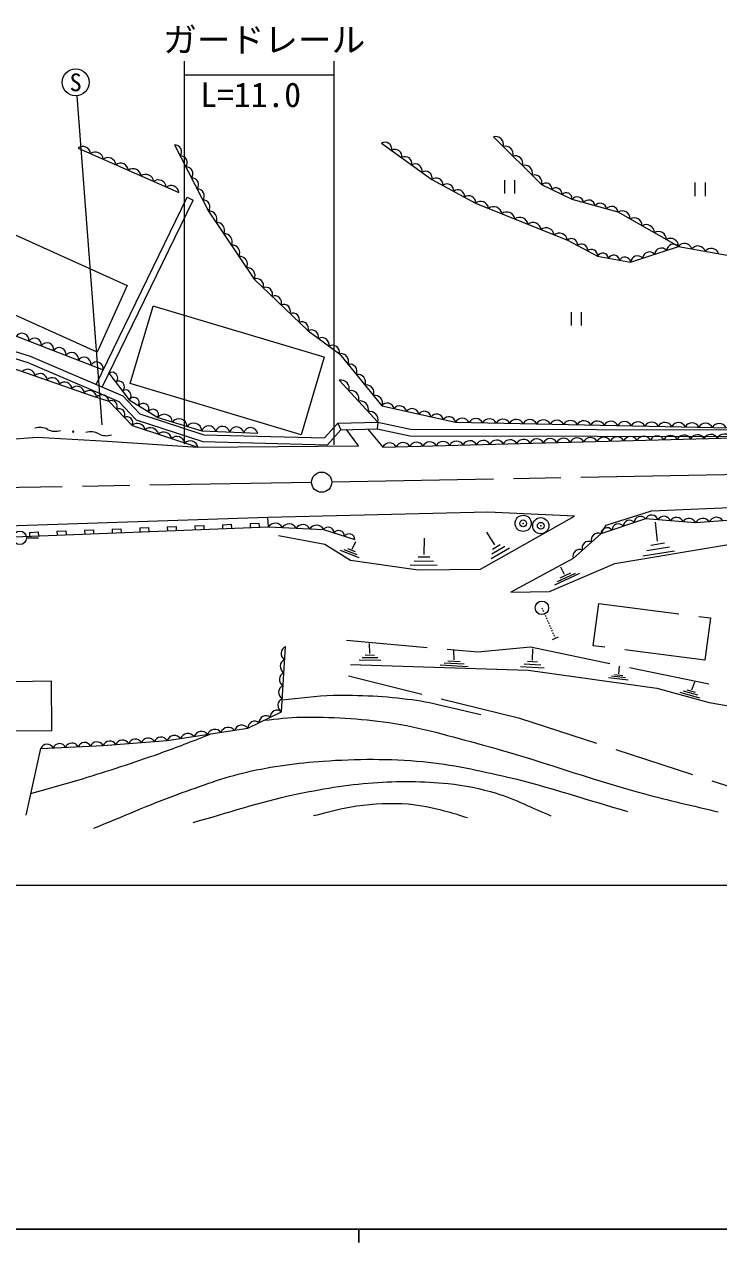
# Model space of a CAD drawing. Units: millimetres, scale not verified. Extents: x 40000 to 680000, y 20000 to 380000.
# Drawn here: x 243178 to 294704, y 204000 to 294438 of the extents above; entities that cross this region are included whole.
import ezdxf
from ezdxf.enums import TextEntityAlignment as Align

# ---------------------------------------------------------------- set-up
doc = ezdxf.new("R2010")
doc.units = ezdxf.units.MM
doc.header["$LTSCALE"] = 1000
doc.header["$PDMODE"] = 32
doc.header["$PDSIZE"] = 500
doc.linetypes.add('CHAIN', pattern=[18.5, 12, -1.5, 3.5, -1.5])
doc.linetypes.add('DASHED', pattern=[7.5, 6, -1.5])
for name, color, linetype, lineweight in [('M-BGD', 7, 'Continuous', 13), ('M-BGD-EXST', 7, 'Continuous', 13), ('M-BMK', 2, 'CHAIN', 13), ('M-BMK-SRVR', 3, 'Continuous', 13), ('M-STR-HTXT', 7, 'Continuous', 13), ('M-TTL-BAND', 7, 'Continuous', 25)]:
    doc.layers.add(name, color=color, linetype=linetype, lineweight=lineweight)
doc.styles.add('ＭＳ ゴシック', font='')
doc.styles.get('ＭＳ ゴシック').set_extended_font_data('MS Gothic')

msp = doc.modelspace()

# ---------------------------------------------------------------- linework, layer by layer
at = {"layer": 'M-BGD'}
for p, q in [((281571, 282524), (277996, 286090)), ((247160, 285258), (254642, 281945)), ((254316, 285486), (256842, 280579)), ((269689, 285623), (273429, 282929)), ((273429, 282929), (276658, 281170)), ((283827, 281448), (281571, 282524)), ((248502, 267712), (255254, 281614)), ((248962, 267515), (255703, 281395)), ((255254, 281614), (255703, 281395)), ((287242, 280503), (283827, 281448)), ((256842, 280579), (260233, 275526)), ((276658, 281170), (283480, 278419)), ((291725, 277960), (287242, 280503)), ((241028, 279461), (250805, 275061)), ((283480, 278419), (285717, 277221)), ((288169, 276790), (291725, 277960)), ((291725, 277960), (298677, 276689)), ((285717, 277221), (288169, 276790)), ((250805, 275061), (248576, 270109)), ((260233, 275526), (264233, 271694)), ((248576, 270109), (240064, 273941)), ((251026, 267770), (252742, 273513)), ((265435, 269722), (252742, 273513)), ((237990, 273060), (249026, 268791)), ((264233, 271694), (266571, 269988)), ((235719, 271204), (248144, 266877)), ((265435, 269722), (263719, 263978)), ((266571, 269988), (269708, 266114)), ((249458, 268535), (250944, 266572)), ((263719, 263978), (251026, 267770)), ((269406, 264919), (266553, 268019)), ((248144, 266877), (249452, 266469)), ((249452, 266469), (251168, 264660)), ((250944, 266572), (253084, 265244)), ((269708, 266114), (275183, 264906)), ((253084, 265244), (256343, 264265)), ((251168, 264660), (256057, 263046)), ((256343, 264265), (260496, 264083)), ((266431, 264841), (266661, 264347)), ((267986, 263151), (267095, 264359)), ((268671, 264399), (269782, 263057)), ((269406, 264919), (269360, 264417)), ((275183, 264906), (299258, 264419)), ((234748, 263094), (244119, 263804)), ((244119, 263804), (249316, 263491)), ((249316, 263491), (256057, 263046)), ((269782, 263057), (299583, 263844)), ((256057, 263046), (267986, 263151)), ((289716, 258318), (305016, 258978)), ((261247, 257827), (230578, 256822)), ((277585, 258235), (261247, 257827)), ((261301, 257134), (261247, 257827)), ((277038, 253986), (284018, 257918)), ((284018, 257918), (277585, 258235)), ((286359, 257265), (289716, 258318)), ((301098, 258066), (292996, 257425)), ((230603, 255914), (261301, 257134)), ((247646, 256892), (248328, 256919)), ((247646, 256892), (247657, 256592)), ((248340, 256619), (248328, 256919)), ((249692, 256973), (250374, 257000)), ((249692, 256973), (249704, 256673)), ((250386, 256700), (250374, 257000)), ((251739, 257054), (252421, 257082)), ((251739, 257054), (251750, 256755)), ((252433, 256782), (252421, 257082)), ((253785, 257136), (254467, 257163)), ((253785, 257136), (253797, 256836)), ((254479, 256863), (254467, 257163)), ((255832, 257217), (256514, 257244)), ((255832, 257217), (255843, 256917)), ((256526, 256944), (256514, 257244)), ((257878, 257298), (258560, 257326)), ((257878, 257298), (257890, 256999)), ((258572, 257026), (258560, 257326)), ((259925, 257380), (260607, 257407)), ((259925, 257380), (259936, 257080)), ((260619, 257107), (260607, 257407)), ((261301, 257134), (265385, 256929)), ((265385, 256929), (267712, 256194)), ((289273, 257743), (285961, 256623)), ((285961, 256623), (286359, 257265)), ((292996, 257425), (289273, 257743)), ((290166, 256077), (290026, 257473)), ((243553, 256729), (244235, 256756)), ((243553, 256729), (243564, 256429)), ((244247, 256456), (244235, 256756)), ((245599, 256810), (246281, 256838)), ((245599, 256810), (245611, 256511)), ((246293, 256538), (246281, 256838)), ((262045, 256499), (265466, 255852)), ((267511, 255484), (267778, 256053)), ((272840, 255085), (272887, 256299)), ((278103, 255793), (277496, 256753)), ((285961, 256623), (283907, 254799)), ((265466, 255852), (267395, 254658)), ((268016, 254831), (266652, 255378)), ((267888, 255052), (266913, 255442)), ((267759, 255272), (267175, 255506)), ((279189, 255551), (277826, 254754)), ((278842, 255677), (277869, 255108)), ((278496, 255804), (277912, 255462)), ((287001, 254417), (295597, 255845)), ((291439, 255339), (289080, 254954)), ((291067, 255633), (289382, 255358)), ((290695, 255927), (289684, 255762)), ((267395, 254658), (272397, 253949)), ((273806, 254270), (271813, 254281)), ((273533, 254575), (272110, 254583)), ((273260, 254880), (272406, 254885)), ((283907, 254799), (279288, 252288)), ((282145, 252340), (287001, 254417)), ((283266, 253598), (282989, 254138)), ((272397, 253949), (277038, 253986)), ((284382, 253675), (282518, 252802)), ((284047, 253685), (282715, 253062)), ((283711, 253695), (282912, 253321)), ((279288, 252288), (282145, 252340)), ((262261, 243412), (262555, 248242)), ((268823, 247725), (268802, 248485)), ((275065, 247267), (275064, 247967)), ((280897, 247247), (280919, 248079)), ((267382, 246918), (280574, 246502)), ((269645, 247209), (268029, 247229)), ((269409, 247401), (268255, 247416)), ((269173, 247594), (268481, 247603)), ((275808, 246931), (274323, 247020)), ((275511, 247123), (274619, 247177)), ((281515, 246862), (280260, 246939)), ((281270, 247085), (280516, 247131)), ((276106, 246738), (274026, 246862)), ((281761, 246639), (280003, 246746)), ((280574, 246502), (290113, 245152)), ((287790, 245917), (286752, 246043)), ((287595, 246087), (286973, 246163)), ((287293, 246222), (287346, 246802)), ((287984, 245746), (286531, 245923)), ((290113, 245152), (293991, 244096)), ((292717, 245034), (292928, 245638)), ((293304, 244425), (291848, 244837)), ((293149, 244635), (292109, 244929)), ((292994, 244845), (292370, 245021)), ((259768, 242183), (262261, 243412)), ((293991, 244096), (306716, 241880)), ((253777, 241265), (259768, 242183)), ((243303, 235742), (244394, 240676)), ((244394, 240676), (249016, 240901)), ((249016, 240901), (253777, 241265))]:
    msp.add_line(p, q, dxfattribs=at)
at = {"layer": 'M-BGD', "linetype": 'DASHED'}
for p, q in [((266431, 264841), (269406, 264919)), ((266661, 264347), (269360, 264417)), ((267088, 248722), (276835, 247857)), ((276835, 247857), (280747, 248220)), ((280747, 248220), (295013, 245260)), ((279946, 242905), (267242, 246042)), ((299930, 236409), (279946, 242905))]:
    msp.add_line(p, q, dxfattribs=at)
at = {"layer": 'M-BGD'}
for points in [[(222375, 273121), (228193, 273576), (232909, 273333), (239948, 270949), (243617, 269810), (250477, 266864), (251747, 265525), (256509, 263978), (265448, 263735), (266431, 264841)], [(222414, 272622), (228199, 273074), (232815, 272837), (239794, 270473), (243444, 269340), (250185, 266445), (251472, 265089), (256423, 263480), (265668, 263228), (266661, 264347)], [(269360, 264417), (271793, 263900), (299583, 263844), (300968, 264795), (314982, 264613), (316996, 265284), (331807, 264389), (339695, 263424)], [(269406, 264919), (271846, 264400), (299429, 264344), (300816, 265297), (314904, 265114), (316930, 265789), (331853, 264887), (339711, 263926)]]:
    msp.add_lwpolyline(points, dxfattribs=at)
at = {"layer": 'M-BGD', "linetype": 'DASHED'}
msp.add_lwpolyline([(285809, 251454), (294103, 250370), (293692, 247230), (285399, 248314)], close=True, dxfattribs=at)
at = {"layer": 'M-BGD'}
msp.add_lwpolyline([(242365, 245636), (242410, 241989), (245227, 242024), (245182, 245671)], close=True, dxfattribs=at)
for centre, radius, start, end in [((278160, 285539), 575, 343.64079, 106.50939), ((247512, 284789), 586, 5.3257, 126.90901), ((248447, 284375), 586, 5.3257, 126.90901), ((254346, 284984), 502, 321.01394, 93.48494), ((269943, 285188), 504, 348.12887, 120.35517), ((270691, 284649), 504, 348.12887, 120.35517), ((278875, 284825), 575, 343.64079, 106.50939), ((249382, 283961), 586, 5.3257, 126.90901), ((250318, 283547), 586, 5.3257, 126.90901), ((254767, 284166), 502, 321.01394, 93.48494), ((271440, 284111), 504, 348.12887, 120.35517), ((272188, 283572), 504, 348.12887, 120.35517), ((279590, 284112), 575, 343.64079, 106.50939), ((251253, 283133), 586, 5.3257, 126.90901), ((252188, 282719), 586, 5.3257, 126.90901), ((255188, 283349), 502, 321.01394, 93.48494), ((272936, 283033), 504, 348.12887, 120.35517), ((280305, 283399), 575, 343.64079, 106.50939), ((281020, 282686), 575, 343.64079, 106.50939), ((253123, 282304), 586, 5.3257, 126.90901), ((254059, 281890), 586, 5.3257, 126.90901), ((255610, 282531), 502, 321.01394, 93.48494), ((256031, 281713), 502, 321.01394, 93.48494), ((273736, 282532), 502, 355.14655, 127.67908), ((274543, 282092), 502, 355.14655, 127.67908), ((281887, 282219), 439, 352.96147, 136.01959), ((282639, 281860), 439, 352.96147, 136.01959), ((256452, 280896), 502, 321.01394, 93.48494), ((275350, 281652), 502, 355.14655, 127.67908), ((276158, 281213), 502, 355.14655, 127.67908), ((277029, 280686), 610, 8.58851, 127.48382), ((283391, 281502), 439, 352.96147, 136.01959), ((284206, 281159), 477, 6.32411, 142.74105), ((285060, 280923), 477, 6.32411, 142.74105), ((256894, 280003), 579, 332.6394, 95.07066), ((278004, 280293), 610, 8.58851, 127.48382), ((278978, 279900), 610, 8.58851, 127.48382), ((285914, 280686), 477, 6.32411, 142.74105), ((286768, 280450), 477, 6.32411, 142.74105), ((287546, 279994), 593, 0.02938, 120.84704), ((257459, 279161), 579, 332.6394, 95.07066), ((279953, 279507), 610, 8.58851, 127.48382), ((280928, 279114), 610, 8.58851, 127.48382), ((288443, 279485), 593, 0.02938, 120.84704), ((289339, 278977), 593, 0.02938, 120.84704), ((258024, 278319), 579, 332.6394, 95.07066), ((281902, 278721), 610, 8.58851, 127.48382), ((282877, 278328), 610, 8.58851, 127.48382), ((290236, 278468), 593, 0.02938, 120.84704), ((291132, 277960), 593, 0.02938, 120.84704), ((258589, 277476), 579, 332.6394, 95.07066), ((283783, 278088), 448, 351.12229, 132.53384), ((284529, 277689), 448, 351.12229, 132.53384), ((285274, 277290), 448, 351.12229, 132.53384), ((290459, 277317), 515, 42.88245, 173.53452), ((291348, 277610), 515, 42.88245, 173.53452), ((292172, 277599), 575, 18.19071, 141.08677), ((293165, 277418), 575, 18.19071, 141.08677), ((294158, 277236), 575, 18.19071, 141.08677), ((259154, 276634), 579, 332.6394, 95.07066), ((286102, 277014), 437, 8.30388, 151.77998), ((286919, 276871), 437, 8.30388, 151.77998), ((287737, 276727), 437, 8.30388, 151.77998), ((288681, 276732), 515, 42.88245, 173.53452), ((289570, 277025), 515, 42.88245, 173.53452), ((259719, 275792), 579, 332.6394, 95.07066), ((260424, 275058), 505, 340.19974, 112.26421), ((261091, 274420), 505, 340.19974, 112.26421), ((261758, 273781), 505, 340.19974, 112.26421), ((262424, 273142), 505, 340.19974, 112.26421), ((263091, 272503), 505, 340.19974, 112.26421), ((263758, 271865), 505, 340.19974, 112.26421), ((243010, 271006), 504, 350.74789, 146.95398), ((264483, 271217), 538, 350.1093, 117.65202), ((243930, 270651), 504, 350.74789, 146.95398), ((244850, 270295), 504, 350.74789, 146.95398), ((245769, 269939), 504, 350.74789, 146.95398), ((265262, 270649), 538, 350.1093, 117.65202), ((266041, 270080), 538, 350.1093, 117.65202), ((246689, 269583), 504, 350.74789, 146.95398), ((247609, 269227), 504, 350.74789, 146.95398), ((266679, 269434), 564, 336.925, 101.0749), ((243423, 268293), 541, 7.41421, 134.53578), ((248528, 268872), 504, 350.74789, 146.95398), ((249697, 268202), 410, 308.6, 125.66185), ((267306, 268659), 564, 336.925, 101.0749), ((244338, 267977), 541, 7.41421, 134.53578), ((245254, 267662), 541, 7.41421, 134.53578), ((246170, 267346), 541, 7.41421, 134.53578), ((250192, 267548), 410, 308.6, 125.66185), ((266680, 267420), 612, 343.28599, 101.94973), ((267934, 267884), 564, 336.925, 101.0749), ((247085, 267030), 541, 7.41421, 134.53578), ((248001, 266715), 541, 7.41421, 134.53578), ((248916, 266399), 541, 7.41421, 134.53578), ((250688, 266893), 410, 308.6, 125.66185), ((267393, 266645), 612, 343.28599, 101.94973), ((268561, 267110), 564, 336.925, 101.0749), ((269189, 266335), 564, 336.925, 101.0749), ((249638, 266072), 438, 331.83954, 115.14559), ((250210, 265469), 438, 331.83954, 115.14559), ((251290, 266334), 420, 330.93007, 145.3964), ((252003, 265891), 420, 330.93007, 145.3964), ((268106, 265870), 612, 343.28599, 101.94973), ((270118, 265804), 514, 12.1523, 142.97682), ((271031, 265603), 514, 12.1523, 142.97682), ((271943, 265402), 514, 12.1523, 142.97682), ((250782, 264866), 438, 331.83954, 115.14559), ((252717, 265448), 420, 330.93007, 145.3964), ((253569, 264887), 602, 2.8844, 143.672), ((254655, 264561), 602, 2.8844, 143.672), ((268820, 265095), 612, 343.28599, 101.94973), ((272856, 265201), 514, 12.1523, 142.97682), ((273768, 264999), 514, 12.1523, 142.97682), ((274681, 264798), 514, 12.1523, 142.97682), ((275679, 264627), 569, 27.07921, 150.59921), ((276682, 264606), 569, 27.07921, 150.59921), ((277685, 264586), 569, 27.07921, 150.59921), ((278688, 264566), 569, 27.07921, 150.59921), ((279691, 264545), 569, 27.07921, 150.59921), ((280694, 264525), 569, 27.07921, 150.59921), ((281698, 264505), 569, 27.07921, 150.59921), ((282701, 264484), 569, 27.07921, 150.59921), ((283704, 264464), 569, 27.07921, 150.59921), ((284707, 264444), 569, 27.07921, 150.59921), ((285710, 264424), 569, 27.07921, 150.59921), ((244334, 263335), 1185, 61.34337, 108.75859), ((245471, 265415), 1185, 241.34337, 288.75859), ((246801, 264211), 50, 0, 180), ((246801, 264211), 50, 180, 0), ((248132, 263006), 1185, 61.34337, 108.75859), ((251566, 264221), 592, 11.26536, 132.19121), ((252544, 263899), 592, 11.26536, 132.19121), ((253521, 263576), 592, 11.26536, 132.19121), ((255741, 264234), 602, 2.8844, 143.672), ((256856, 264104), 538, 12.32721, 162.6602), ((257894, 264059), 538, 12.32721, 162.6602), ((258933, 264014), 538, 12.32721, 162.6602), ((259971, 263968), 538, 12.32721, 162.6602), ((286713, 264403), 569, 27.07921, 150.59921), ((287716, 264383), 569, 27.07921, 150.59921), ((288719, 264363), 569, 27.07921, 150.59921), ((289722, 264342), 569, 27.07921, 150.59921), ((290726, 264322), 569, 27.07921, 150.59921), ((291729, 264302), 569, 27.07921, 150.59921), ((292732, 264281), 569, 27.07921, 150.59921), ((293735, 264261), 569, 27.07921, 150.59921), ((294738, 264241), 569, 27.07921, 150.59921), ((249268, 265086), 1185, 241.34337, 288.75859), ((254499, 263253), 592, 11.26536, 132.19121), ((255477, 262930), 592, 11.26536, 132.19121), ((270286, 262808), 562, 29.26716, 153.75918), ((271279, 262835), 562, 29.26716, 153.75918), ((272272, 262861), 562, 29.26716, 153.75918), ((273266, 262887), 562, 29.26716, 153.75918), ((274259, 262913), 562, 29.26716, 153.75918), ((275252, 262939), 562, 29.26716, 153.75918), ((276246, 262966), 562, 29.26716, 153.75918), ((277239, 262992), 562, 29.26716, 153.75918), ((278233, 263018), 562, 29.26716, 153.75918), ((279226, 263044), 562, 29.26716, 153.75918), ((280219, 263071), 562, 29.26716, 153.75918), ((281213, 263097), 562, 29.26716, 153.75918), ((282206, 263123), 562, 29.26716, 153.75918), ((283200, 263149), 562, 29.26716, 153.75918), ((284193, 263176), 562, 29.26716, 153.75918), ((285186, 263202), 562, 29.26716, 153.75918), ((286180, 263228), 562, 29.26716, 153.75918), ((287173, 263254), 562, 29.26716, 153.75918), ((288166, 263281), 562, 29.26716, 153.75918), ((289160, 263307), 562, 29.26716, 153.75918), ((290153, 263333), 562, 29.26716, 153.75918), ((291147, 263359), 562, 29.26716, 153.75918), ((292140, 263386), 562, 29.26716, 153.75918), ((293133, 263412), 562, 29.26716, 153.75918), ((294127, 263438), 562, 29.26716, 153.75918), ((295120, 263464), 562, 29.26716, 153.75918), ((288913, 257443), 468, 39.74363, 177.60472), ((289721, 257490), 513, 19.68899, 150.56321), ((290651, 257411), 513, 19.68899, 150.56321), ((291582, 257331), 513, 19.68899, 150.56321), ((292512, 257252), 513, 19.68899, 150.56321), ((293524, 257186), 580, 33.38982, 155.65097), ((294537, 257266), 580, 33.38982, 155.65097), ((261797, 256823), 586, 26.30555, 147.92883), ((262818, 256772), 586, 26.30555, 147.92883), ((263839, 256720), 586, 26.30555, 147.92883), ((264860, 256669), 586, 26.30555, 147.92883), ((265735, 256686), 426, 359.65117, 145.32702), ((266511, 256442), 426, 359.65117, 145.32702), ((286429, 256603), 468, 39.74363, 177.60472), ((287257, 256883), 468, 39.74363, 177.60472), ((288085, 257163), 468, 39.74363, 177.60472), ((267287, 256197), 426, 359.65117, 145.32702), ((285066, 255562), 499, 65.12373, 198.06338), ((285751, 256170), 499, 65.12373, 198.06338), ((284381, 254954), 499, 65.12373, 198.06338), ((262765, 247744), 540, 112.92034, 240.106), ((262706, 246778), 540, 112.92034, 240.106), ((262648, 245812), 540, 112.92034, 240.106), ((262589, 244846), 540, 112.92034, 240.106), ((262530, 243880), 540, 112.92034, 240.106), ((261937, 243021), 508, 50.39329, 182.09842), ((259310, 241834), 575, 37.28348, 160.13417), ((260275, 242201), 508, 50.39329, 182.09842), ((261106, 242611), 508, 50.39329, 182.09842), ((253319, 240999), 530, 30.08503, 158.64865), ((254318, 241070), 575, 37.28348, 160.13417), ((255317, 241222), 575, 37.28348, 160.13417), ((256315, 241375), 575, 37.28348, 160.13417), ((257313, 241528), 575, 37.28348, 160.13417), ((258312, 241681), 575, 37.28348, 160.13417), ((244866, 240492), 507, 26.88199, 158.69297), ((245791, 240537), 507, 26.88199, 158.69297), ((246715, 240582), 507, 26.88199, 158.69297), ((247640, 240627), 507, 26.88199, 158.69297), ((248564, 240672), 507, 26.88199, 158.69297), ((249510, 240708), 530, 30.08503, 158.64865), ((250462, 240781), 530, 30.08503, 158.64865), ((251414, 240854), 530, 30.08503, 158.64865), ((252367, 240927), 530, 30.08503, 158.64865)]:
    msp.add_arc(centre, radius, start, end, dxfattribs=at)
for points, knots in [([(262314, 244286), (263577, 244403), (264834, 244612), (266102, 244635), (268055, 244671), (270016, 244570), (271952, 244309), (273677, 244076), (275355, 243574), (277057, 243207)], [0, 0, 0, 0, 1, 1, 1, 2, 2, 2, 3, 3, 3, 3]), ([(261003, 242792), (261914, 242864), (262822, 243001), (263735, 243009), (265903, 243028), (268083, 242927), (270227, 242607), (272579, 242257), (274872, 241575), (277167, 240955), (281190, 239868), (285113, 238431), (289133, 237331), (290963, 236830), (292819, 236429), (294663, 235978)], [0, 0, 0, 0, 1, 1, 1, 2, 2, 2, 3, 3, 3, 4, 4, 4, 5, 5, 5, 5]), ([(243655, 237334), (245053, 237737), (246458, 238112), (247847, 238543), (249748, 239132), (251638, 239755), (253511, 240423), (254689, 240843), (255847, 241315), (257015, 241761)], [0, 0, 0, 0, 1, 1, 1, 2, 2, 2, 3, 3, 3, 3]), ([(248329, 234764), (250415, 235606), (252471, 236523), (254586, 237289), (256268, 237899), (257951, 238531), (259694, 238934), (261551, 239363), (263453, 239616), (265355, 239748), (267813, 239918), (270294, 239942), (272747, 239713), (274880, 239514), (276981, 239042), (279066, 238553), (282065, 237850), (284987, 236856), (287948, 236008)], [0, 0, 0, 0, 1, 1, 1, 2, 2, 2, 3, 3, 3, 4, 4, 4, 5, 5, 5, 6, 6, 6, 6]), ([(255709, 235195), (258213, 235884), (260681, 236723), (263222, 237261), (265148, 237669), (267099, 238002), (269063, 238139), (270913, 238267), (272782, 238276), (274626, 238081), (275836, 237953), (277039, 237707), (278204, 237354), (279600, 236930), (280904, 236246), (282255, 235692)], [0, 0, 0, 0, 1, 1, 1, 2, 2, 2, 3, 3, 3, 4, 4, 4, 5, 5, 5, 5]), ([(264643, 235698), (265711, 235941), (266760, 236284), (267846, 236426), (269111, 236591), (270399, 236659), (271672, 236564), (272571, 236497), (273455, 236278), (274331, 236067), (274914, 235926), (275480, 235725), (276055, 235554)], [0, 0, 0, 0, 1, 1, 1, 2, 2, 2, 3, 3, 3, 4, 4, 4, 4])]:
    msp.add_open_spline(points, degree=3, knots=knots, dxfattribs=at)
at = {"layer": 'M-BGD-EXST'}
for p, q in [((247060, 289137), (248922, 264703)), ((278801, 282874), (278801, 281874)), ((279551, 282874), (279551, 281874)), ((292944, 282693), (292944, 281693)), ((293694, 282693), (293694, 281693)), ((283757, 273083), (283757, 272083)), ((284507, 273083), (284507, 272083)), ((243338, 256323), (244233, 256329)), ((281589, 251126), (281629, 251034)), ((281668, 250942), (281708, 250851)), ((281748, 250759), (281788, 250667)), ((281828, 250576), (281868, 250484)), ((281907, 250392), (281947, 250300)), ((281987, 250209), (282027, 250117)), ((282067, 250025), (282107, 249934)), ((282146, 249842), (282186, 249750)), ((282226, 249658), (282266, 249567)), ((282306, 249475), (282346, 249383)), ((282807, 248949), (282348, 248750)), ((282385, 249291), (282425, 249200)), ((282465, 249108), (282505, 249016)), ((282545, 248925), (282577, 248850))]:
    msp.add_line(p, q, dxfattribs=at)
for centre, radius in [((246984, 290134), 1000), ((280198, 257395), 600), ((281503, 257219), 600), ((242838, 256320), 500), ((281589, 251126), 500)]:
    msp.add_circle(centre, radius, dxfattribs=at)
for p in [(280198, 257395), (281503, 257219)]:
    msp.add_point(p, dxfattribs=at)
at = {"layer": 'M-BMK'}
for p, q in [((265992, 260466), (332623, 261756)), ((264492, 260438), (183144, 259019))]:
    msp.add_line(p, q, dxfattribs=at)
at = {"layer": 'M-BMK-SRVR'}
msp.add_circle((265242, 260451), 750, dxfattribs=at)
at = {"layer": 'M-STR-HTXT'}
for p, q in [((255055, 263263), (255055, 291703)), ((266162, 263227), (266162, 291703)), ((255055, 290703), (266162, 290703)), ((532263, 230512), (189378, 230512))]:
    msp.add_line(p, q, dxfattribs=at)
at = {"layer": 'M-TTL-BAND'}
for p, q in [((40000, 205000), (579000, 205000)), ((268000, 205000), (268000, 204000))]:
    msp.add_line(p, q, dxfattribs=at)

# ---------------------------------------------------------------- texts
at = {"layer": 'M-BGD-EXST', "style": 'ＭＳ ゴシック'}
msp.add_text('S', height=1320, dxfattribs=at).set_placement((246984, 290134), align=Align.MIDDLE_CENTER)
at = {"layer": 'M-STR-HTXT', "style": 'ＭＳ ゴシック'}
for s, p in [('ガードレール', (253480, 291828)), ('L=11.0', (256232, 287745))]:
    msp.add_text(s, height=1833, dxfattribs=at).set_placement(p, align=Align.BOTTOM_LEFT)

doc.saveas('drawing.dxf')
